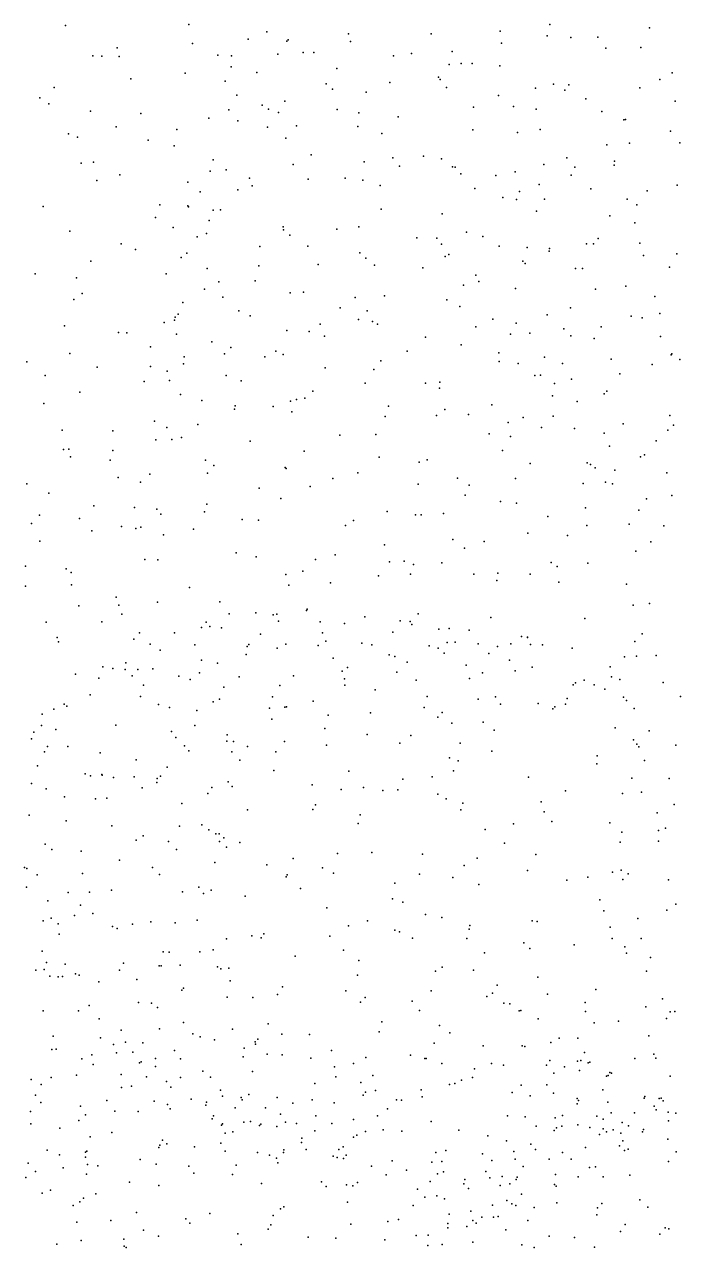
# Model space of a CAD drawing. Header units: metres. Extents: x -24.3 to 24.3, y -27.7 to 27.7.
# Drawn here: x -8.87 to -6.11, y -15.49 to -10.34 of the extents above; entities that cross this region are included whole.
import ezdxf

# ---------------------------------------------------------------- set-up
doc = ezdxf.new("R2010")
doc.units = ezdxf.units.M

msp = doc.modelspace()

# ---------------------------------------------------------------- linework, layer by layer
for p in [(-8.7018, -10.3401, 17.5561), (-8.1821, -10.3367, -4.4599), (-6.6628, -10.336, -5.5823), (-6.2432, -10.3503, 1.7137), (-7.9324, -10.3978, 1.9969), (-7.8538, -10.3672, -15.2858), (-7.7701, -10.4062, -4.742), (-7.7636, -10.4006, -8.4521), (-7.5107, -10.3757, -4.9126), (-7.162, -10.3749, 17.0158), (-6.8714, -10.3646, -13.8396), (-6.6738, -10.3838, -8.4079), (-6.5744, -10.3914, 16.7721), (-6.4599, -10.3896, 1.5725), (-8.4846, -10.4338, -15.651), (-8.1674, -10.4163, -8.5266), (-7.7009, -10.454, 3.2913), (-7.656, -10.4543, -15.1309), (-7.5011, -10.4079, -8.3789), (-7.0737, -10.4494, -5.1919), (-6.8654, -10.4143, 3.8665), (-6.427, -10.4359, -8.3692), (-6.2789, -10.4337, 16.6318), (-8.5867, -10.4682, 17.3112), (-8.5482, -10.4697, -4.2692), (-8.4759, -10.4703, -8.5234), (-8.0603, -10.4652, 17.2742), (-8.0024, -10.4684, 2.7387), (-7.8079, -10.4611, 17.1843), (-7.3201, -10.4683, -14.6908), (-7.2443, -10.4578, -8.2808), (-7.0863, -10.5042, 1.3774), (-7.036, -10.5009, -14.185), (-6.9899, -10.5002, -8.2772), (-8.1973, -10.5417, -8.3445), (-8.0046, -10.5148, -4.6528), (-7.8961, -10.5379, -8.2883), (-7.5595, -10.521, 17.0376), (-7.1315, -10.5576, -14.3785), (-6.8726, -10.5097, 16.7929), (-6.1473, -10.5403, -12.9225), (-8.7496, -10.6016, 17.132), (-8.4264, -10.5653, -4.4225), (-8.0287, -10.5753, 2.1429), (-7.6039, -10.5855, 1.578), (-7.5769, -10.6082, 3.549), (-7.3364, -10.5806, -5.0349), (-7.1243, -10.5673, 16.834), (-7.0978, -10.6013, 3.7848), (-6.7221, -10.6048, 3.8674), (-6.647, -10.5871, -8.2362), (-6.5827, -10.5901, -5.5243), (-6.2828, -10.603, -8.2652), (-6.1991, -10.5684, 1.6605), (-8.8101, -10.6444, -4.0818), (-7.9808, -10.634, -8.111), (-7.778, -10.6595, -15.3219), (-7.4356, -10.6207, -14.9517), (-6.8782, -10.6352, -13.9264), (-6.5992, -10.6129, 1.3707), (-6.5103, -10.6488, 16.5094), (-6.1343, -10.6594, -5.95), (-8.772, -10.6702, -8.1348), (-8.5971, -10.701, -4.3434), (-8.3844, -10.7108, -7.9795), (-8.0146, -10.6958, 2.7984), (-7.8734, -10.676, 3.0943), (-7.8473, -10.6929, 16.9882), (-7.8047, -10.7066, -7.9267), (-7.5575, -10.6943, -7.9283), (-7.4666, -10.7084, 1.3894), (-6.9832, -10.6848, -8.0505), (-6.8153, -10.6819, -13.7166), (-6.7192, -10.6932, -5.3461), (-6.4427, -10.7029, -5.6715), (-8.0987, -10.7304, 2.4224), (-7.976, -10.742, 1.7705), (-7.7287, -10.7624, 3.3511), (-7.4707, -10.7659, 3.6657), (-7.301, -10.7244, -7.9219), (-6.3501, -10.7372, -13.0533), (-6.3441, -10.736, 16.2932), (-8.689, -10.7969, 16.9135), (-8.6514, -10.8104, -7.8096), (-8.4884, -10.7673, -15.7157), (-8.2327, -10.7789, -7.8083), (-7.851, -10.7689, -4.8679), (-7.7743, -10.8148, -7.6773), (-7.3694, -10.7951, 16.7178), (-6.9871, -10.7805, -14.2636), (-6.799, -10.7911, -7.9195), (-6.7023, -10.779, -13.406), (-6.1542, -10.7861, 16.1067), (-8.3536, -10.8231, -4.5907), (-8.2446, -10.8475, -15.6257), (-6.4229, -10.8436, 3.7799), (-6.3269, -10.8358, 1.5353), (-6.1152, -10.8345, -12.894), (-8.6354, -10.9206, 16.7391), (-8.5845, -10.9156, -4.475), (-8.0796, -10.9056, 16.8825), (-7.667, -10.8848, 16.7467), (-7.4447, -10.915, -7.5593), (-7.3234, -10.8971, -14.9021), (-7.1941, -10.8904, -14.6842), (-7.1189, -10.902, -7.6769), (-6.59, -10.8983, -13.2295), (-6.3904, -10.9116, -7.9276), (-8.4736, -10.9692, -7.4332), (-8.0927, -10.9543, 2.6569), (-8.0251, -10.949, 2.8745), (-7.7431, -10.926, -15.3873), (-7.2947, -10.9329, -5.0881), (-7.0724, -10.9357, 16.4732), (-7.0605, -10.9371, -14.4718), (-7.0366, -10.9646, -5.2338), (-6.8898, -10.9726, -13.9688), (-6.8079, -10.9568, -7.6539), (-6.6882, -10.9252, 16.2892), (-6.5729, -10.9705, -7.7007), (-6.5573, -10.9373, -5.3592), (-6.392, -10.9283, -5.5008), (-8.5698, -10.9933, -15.7933), (-8.1861, -10.9996, -4.7768), (-7.9265, -10.984, -7.3082), (-7.9163, -11.0152, -4.9422), (-7.6805, -10.9871, 3.4), (-7.5237, -10.984, -15.2013), (-7.4491, -10.9921, 1.2175), (-7.3765, -11.0149, 3.5959), (-6.7078, -11.0095, 1.3344), (-6.1261, -11.0129, 3.6824), (-8.1351, -11.0413, -7.2127), (-7.9755, -11.0328, 1.5857), (-6.9777, -11.0265, -14.2633), (-6.8596, -11.0647, 16.2319), (-6.8023, -11.0738, -13.6773), (-6.7903, -11.0392, -5.2961), (-6.6842, -11.0716, 3.7697), (-6.4894, -11.028, 16.0325), (-6.3364, -11.0724, 1.5392), (-6.2528, -11.0371, 15.8733), (-8.7955, -11.103, -7.2394), (-8.3047, -11.0956, 16.5509), (-8.186, -11.1001, 1.8931), (-8.1842, -11.1041, 2.3859), (-8.0804, -11.1184, 16.5826), (-8.0496, -11.1162, -15.5925), (-7.3719, -11.1144, -7.2488), (-6.719, -11.1225, -7.4134), (-6.2963, -11.0959, -13.0031), (-8.3232, -11.1495, -7.0724), (-8.0964, -11.1619, -7.0071), (-7.115, -11.133, -7.31), (-6.4103, -11.1427, -5.3511), (-6.304, -11.172, -7.757), (-8.684, -11.2068, -15.8555), (-8.2486, -11.1916, -15.6925), (-8.1075, -11.2164, 2.7139), (-7.7854, -11.1878, 3.1975), (-7.7839, -11.2011, -5.0653), (-7.7577, -11.2234, 16.4725), (-7.5597, -11.1983, -7.0386), (-7.4666, -11.1889, 16.3883), (-7.0125, -11.2112, -14.3814), (-6.9441, -11.2286, -14.153), (-8.4671, -11.2599, 16.1917), (-8.1477, -11.2309, 16.3939), (-7.8834, -11.2706, -15.55), (-7.6812, -11.2695, 1.2356), (-7.2228, -11.2351, -14.8927), (-7.1374, -11.2366, 1.1586), (-7.1186, -11.2618, -5.2004), (-6.875, -11.2694, -13.9223), (-6.7583, -11.2754, -7.223), (-6.6634, -11.2799, -5.277), (-6.5081, -11.2599, 3.6934), (-6.4786, -11.26, 15.7612), (-6.459, -11.237, -7.5364), (-6.2835, -11.2571, 15.6447), (-8.5945, -11.3332, 15.9166), (-8.4075, -11.2832, -4.7788), (-8.2148, -11.3174, 1.7428), (-8.1904, -11.3, -6.8192), (-7.463, -11.2978, 3.43), (-7.4369, -11.3206, 1.1639), (-7.1032, -11.314, -14.7268), (-7.0879, -11.3055, -7.0296), (-6.7755, -11.3323, -13.5904), (-6.6647, -11.2905, -13.392), (-6.2682, -11.3097, 1.7293), (-6.1271, -11.3019, -5.365), (-8.1049, -11.3637, 16.2088), (-7.8871, -11.3527, 16.2936), (-7.6377, -11.3477, -6.8547), (-7.4012, -11.3502, -15.1867), (-7.1967, -11.3617, 3.4916), (-6.7661, -11.3428, 1.2912), (-6.5548, -11.3635, -13.2152), (-6.5244, -11.3639, -7.3484), (-6.1577, -11.358, -7.7412), (-8.8295, -11.3867, -4.4519), (-8.6561, -11.4026, 15.7187), (-8.2782, -11.3868, 2.0622), (-8.056, -11.4197, 1.455), (-7.9033, -11.416, -6.73), (-7.0264, -11.4346, 15.8955), (-6.9734, -11.3919, 1.203), (-6.9613, -11.4189, -14.2959), (-8.631, -11.4686, -4.7064), (-8.1163, -11.4505, -5.0229), (-8.0394, -11.484, 2.7471), (-7.7561, -11.4662, 3.1299), (-7.6991, -11.4639, 16.1034), (-7.4818, -11.4862, 15.9961), (-7.3586, -11.4785, -6.7595), (-6.8066, -11.4475, 15.7407), (-6.4705, -11.4507, 15.5244), (-6.3424, -11.439, -13.0468), (-6.2199, -11.4814, -7.5396), (-8.6667, -11.4939, -15.8786), (-8.208, -11.5064, 15.9033), (-7.5457, -11.5295, 3.2825), (-7.0955, -11.4965, -14.9063), (-7.0411, -11.5236, -5.1859), (-6.575, -11.5297, -5.229), (-8.2422, -11.5809, 2.4069), (-8.2402, -11.5692, -15.7349), (-8.227, -11.5569, -6.5153), (-7.9725, -11.5417, 15.9159), (-7.9238, -11.5632, -15.6221), (-7.4677, -11.5781, -5.1779), (-7.4313, -11.5426, 1.1413), (-7.4083, -11.5865, -15.2883), (-6.9028, -11.5773, -14.561), (-6.6739, -11.5592, 15.5183), (-6.3192, -11.5644, 1.8078), (-6.2736, -11.5722, 15.2514), (-6.1992, -11.5534, 3.55), (-8.7064, -11.6048, 15.2638), (-8.4782, -11.6336, -6.4493), (-8.4438, -11.6355, -4.8292), (-8.2868, -11.5913, 15.6643), (-8.2344, -11.6405, 1.5666), (-7.7702, -11.6255, -5.1361), (-7.6759, -11.6288, -6.5426), (-7.6288, -11.5988, -15.5023), (-7.3873, -11.5986, 15.7596), (-6.9736, -11.6095, 15.6421), (-6.8274, -11.6401, 1.3321), (-6.8037, -11.5943, -5.1784), (-6.7469, -11.6365, -13.8632), (-6.603, -11.6181, -13.4215), (-6.4458, -11.6092, -13.1561), (-8.3436, -11.6935, 2.0524), (-8.0849, -11.6725, 2.6256), (-7.6105, -11.6488, 15.7349), (-7.1865, -11.6532, 15.6578), (-7.0359, -11.6858, -6.6863), (-6.5736, -11.6479, 1.5546), (-6.4752, -11.6586, 15.2681), (-6.1964, -11.6501, -5.2636), (-8.6832, -11.7219, 15.0495), (-8.2019, -11.7363, 15.4036), (-8.0325, -11.7232, 15.5462), (-8.005, -11.696, -5.0856), (-7.862, -11.7364, -6.3951), (-7.8166, -11.7127, 2.9557), (-7.7846, -11.7256, 15.6287), (-7.2637, -11.7124, -15.1831), (-6.877, -11.719, 15.4431), (-6.6841, -11.7369, 15.2996), (-6.4038, -11.7451, -7.0744), (-6.1516, -11.7273, 2.0961), (-6.1485, -11.7238, -13.0048), (-8.8644, -11.7573, -6.4844), (-8.5677, -11.7795, -15.8211), (-8.3437, -11.7768, 15.2196), (-8.2737, -11.7969, 2.3019), (-8.2055, -11.7652, -6.3512), (-7.6083, -11.7826, -6.394), (-7.4034, -11.7888, 1.1793), (-7.3745, -11.753, 3.2416), (-6.8752, -11.7563, -14.8779), (-6.7949, -11.7636, -14.6619), (-6.6089, -11.7642, 3.4433), (-6.2308, -11.7678, 3.4072), (-6.1142, -11.747, -7.3933), (-8.7871, -11.8139, -15.8261), (-8.3701, -11.8394, 1.6045), (-8.2634, -11.8358, -15.7315), (-8.0245, -11.8141, -15.6733), (-7.9625, -11.8367, 15.3446), (-7.4394, -11.8463, -15.4326), (-7.1854, -11.8467, 15.3451), (-7.1258, -11.8424, 3.2891), (-6.7255, -11.8151, -14.4362), (-6.7013, -11.8128, -5.1403), (-6.5713, -11.8297, -6.8353), (-6.3672, -11.8073, -13.2337), (-8.6412, -11.8843, 14.7621), (-8.218, -11.8952, 15.0446), (-7.6608, -11.8802, -5.1732), (-7.1265, -11.8679, -6.5194), (-6.6426, -11.8487, -14.0486), (-6.4338, -11.8919, 3.3849), (-6.4224, -11.8803, -5.166), (-8.7924, -11.9329, -6.312), (-8.1277, -11.9202, 2.5348), (-7.9872, -11.9429, -5.0915), (-7.8273, -11.9449, -15.598), (-7.7548, -11.9227, -6.2298), (-7.7294, -11.9155, 1.1301), (-7.6938, -11.9098, 15.2782), (-7.3416, -11.9433, -6.358), (-6.9068, -11.9375, -6.588), (-6.6513, -11.9002, 1.6039), (-6.5466, -11.9237, -13.7715), (-7.9899, -11.9568, 2.7493), (-7.7483, -11.9673, 2.8901), (-7.3555, -11.9868, 15.1351), (-7.1398, -11.9827, -5.1499), (-7.1038, -11.9572, 15.1623), (-7.0048, -11.9792, -15.1722), (-6.7749, -11.9908, 15.1514), (-6.6484, -11.9857, -14.6672), (-6.1567, -11.9834, 2.4212), (-8.7162, -12.0446, 14.3635), (-8.5026, -12.0483, -6.1976), (-8.3275, -12.0069, 1.3763), (-8.2754, -12.0329, -4.9738), (-8.1446, -12.0205, 14.8191), (-6.8372, -12.0126, -15.0292), (-6.6972, -12.0333, -6.634), (-6.5589, -12.0385, -14.3188), (-6.3532, -12.0182, 15.09), (-6.1654, -12.0453, -7.025), (-6.1416, -12.0239, 2.7973), (-8.322, -12.0856, 14.5763), (-8.2533, -12.0844, 2.3811), (-8.2126, -12.0756, -6.1657), (-7.9239, -12.091, -6.1406), (-7.5463, -12.0656, -5.1695), (-7.3955, -12.0637, 1.2323), (-6.9178, -12.0597, 1.388), (-6.8285, -12.0717, -5.1208), (-6.4339, -12.0574, -13.6164), (-6.2139, -12.09, -13.2796), (-8.7097, -12.1264, -6.1718), (-8.6877, -12.125, 1.7039), (-8.6813, -12.1566, 14.1713), (-8.503, -12.1308, 2.227), (-7.6965, -12.1327, 1.1385), (-6.8615, -12.1307, -6.4943), (-6.4109, -12.112, -5.1108), (-6.2811, -12.1568, -6.7716), (-6.2634, -12.1487, 2.5271), (-8.5143, -12.1715, -4.769), (-8.1127, -12.1714, 14.6132), (-8.0765, -12.1934, -15.6172), (-7.777, -12.2024, -15.5376), (-7.773, -12.2058, -5.1717), (-7.3807, -12.1592, 3.0402), (-7.2121, -12.1796, -15.4466), (-7.1784, -12.1703, 1.3161), (-6.7446, -12.185, 3.155), (-6.5054, -12.182, 3.1241), (-6.4904, -12.1888, 2.0491), (-6.4719, -12.2034, -14.4717), (-8.48, -12.2439, -6.0836), (-8.3465, -12.2307, -15.6806), (-8.1035, -12.2262, -5.0072), (-7.5761, -12.2489, 14.9692), (-7.4706, -12.224, -6.182), (-7.0512, -12.2467, 3.119), (-6.807, -12.2482, -15.1985), (-6.3882, -12.2131, -14.0302), (-6.1699, -12.224, -5.1247), (-8.864, -12.271, -4.4353), (-8.7717, -12.31, 1.9153), (-8.3856, -12.2634, 14.1942), (-7.8866, -12.2889, 14.6187), (-7.6709, -12.2819, 2.8133), (-7.2165, -12.2719, 15.0556), (-7.0023, -12.2764, -5.1135), (-6.5217, -12.2698, -6.5975), (-6.4279, -12.2641, 15.1118), (-6.399, -12.2702, 2.3447), (-8.107, -12.3564, 1.1903), (-7.7944, -12.3321, -6.0938), (-7.0189, -12.3191, -6.3303), (-6.8698, -12.3455, -15.391), (-6.8033, -12.3527, 1.7735), (-6.2554, -12.3345, -14.3254), (-6.1486, -12.3202, -13.6623), (-8.8118, -12.403, -15.6203), (-8.5827, -12.3639, -4.618), (-8.4111, -12.3702, 2.3957), (-8.3166, -12.3771, 13.9361), (-8.3002, -12.3985, -4.7929), (-8.1171, -12.3887, -6.0147), (-7.3476, -12.3881, 2.9402), (-7.2279, -12.4021, -5.0708), (-7.2047, -12.4021, -15.4891), (-7.1106, -12.3962, 1.3699), (-6.6702, -12.4083, -15.277), (-6.5121, -12.3722, -15.072), (-6.2876, -12.3813, -14.8144), (-8.8449, -12.4374, 13.6143), (-8.6431, -12.4173, 2.2543), (-8.4661, -12.4508, -15.6334), (-8.4053, -12.459, 1.2502), (-8.385, -12.4538, 13.6828), (-8.1629, -12.4622, -15.5903), (-7.9577, -12.4205, 2.7018), (-7.8897, -12.4245, -4.9532), (-7.5224, -12.4459, 14.8393), (-7.4884, -12.4253, -15.576), (-6.5062, -12.4458, 2.523), (-6.3285, -12.4402, -6.6764), (-6.1821, -12.4479, -5.073), (-8.8094, -12.5125, -6.0681), (-8.5903, -12.4689, 13.5951), (-8.2892, -12.4863, 2.5368), (-7.0709, -12.505, 15.1112), (-6.9384, -12.5134, -15.5133), (-6.7545, -12.4792, 1.9624), (-6.5881, -12.4881, 2.2633), (-6.2364, -12.5149, 15.0802), (-7.9831, -12.5615, -6.0426), (-7.3591, -12.5277, -6.1591), (-7.0209, -12.5415, 2.9362), (-6.3005, -12.5549, -15.1065), (-8.8704, -12.6174, 1.4047), (-8.3681, -12.5902, -6.0332), (-8.3133, -12.5913, -4.6317), (-7.8985, -12.5783, 14.4158), (-7.6492, -12.5892, -15.6041), (-7.5665, -12.57, -4.8648), (-7.3379, -12.5996, -15.5831), (-7.2758, -12.596, 15.1249), (-7.2361, -12.6103, 2.8447), (-7.1169, -12.6035, -6.2138), (-6.6569, -12.6023, 2.459), (-6.6313, -12.6186, 15.2419), (-6.5016, -12.6055, -15.3737), (-8.6988, -12.6285, -15.5525), (-8.6783, -12.6443, 2.3714), (-7.7734, -12.6528, -4.7349), (-7.702, -12.6384, 1.1709), (-7.3836, -12.6587, 1.2665), (-7.2492, -12.6517, -4.8414), (-6.9827, -12.651, -4.8957), (-6.8815, -12.6469, 15.2461), (-6.7445, -12.6514, 2.7274), (-8.8708, -12.7018, 13.2806), (-8.6761, -12.6965, 1.2563), (-8.1798, -12.708, -15.5868), (-7.761, -12.6983, -6.0906), (-7.5858, -12.688, 2.8258), (-6.8857, -12.6774, -6.3136), (-6.6244, -12.6845, -4.9032), (-6.3398, -12.6939, -4.8974), (-8.4887, -12.7487, -4.4544), (-8.3138, -12.7698, 13.6226), (-8.0516, -12.7679, 14.0966), (-6.2424, -12.7749, -6.6586), (-8.6461, -12.785, 13.2622), (-8.4769, -12.7821, -15.5257), (-8.4646, -12.8199, 13.4321), (-8.0122, -12.8179, -4.5013), (-7.9004, -12.8137, 17.5834), (-7.8277, -12.8228, 14.5478), (-7.8112, -12.8196, 17.242), (-7.6871, -12.8043, -4.5907), (-7.6845, -12.7992, 17.7817), (-7.2173, -12.819, 1.4708), (-6.3114, -12.7824, 15.1939), (-8.7834, -12.854, 2.4988), (-8.5481, -12.8526, 2.5658), (-8.1284, -12.8762, 1.1663), (-8.109, -12.8539, 17.438), (-8.0935, -12.8715, 17.8994), (-8.0443, -12.8775, -15.5574), (-7.8047, -12.8498, 18.0268), (-7.6291, -12.8526, -15.575), (-7.5268, -12.8589, 16.8998), (-7.441, -12.8306, 17.7899), (-7.2928, -12.8486, 17.5415), (-7.2498, -12.8507, -4.629), (-7.2439, -12.8637, 17.093), (-6.9107, -12.8336, 1.9409), (-6.515, -12.8382, 15.2767), (-8.7368, -12.9185, -6.1106), (-8.4145, -12.9246, -6.1013), (-8.3899, -12.8991, 17.6188), (-8.2422, -12.8984, 2.6627), (-7.8813, -12.9038, -6.1042), (-7.6197, -12.8978, -6.1559), (-7.3228, -12.895, 15.2608), (-7.1295, -12.8836, 16.8854), (-7.0856, -12.8805, 2.7337), (-7.0022, -12.8872, 17.8008), (-6.7814, -12.9146, 16.9242), (-6.7566, -12.9179, 17.5915), (-6.7559, -12.9166, 17.2681), (-6.2729, -12.9026, -4.7892), (-8.7309, -12.9363, -15.4542), (-8.345, -12.9462, -4.3035), (-8.3027, -12.9713, 18.0306), (-8.1572, -12.9485, 17.1509), (-7.9366, -12.956, 2.7374), (-7.9294, -12.947, 18.2247), (-7.8101, -12.9632, -4.3965), (-7.7741, -12.9469, 1.1793), (-7.6375, -12.952, 14.9666), (-7.6059, -12.9338, 16.4611), (-7.454, -12.9415, 18.1456), (-7.4118, -12.9497, -15.6448), (-7.1698, -12.9539, 16.3797), (-7.1329, -12.9637, 18.0873), (-7.095, -12.9396, 1.6221), (-7.0614, -12.9379, 15.6268), (-6.9644, -12.9451, 2.5203), (-6.8821, -12.9557, 16.6273), (-6.8261, -12.9442, -6.399), (-6.744, -12.9471, 15.4689), (-6.6929, -12.9486, 17.8842), (-6.5687, -12.9632, 17.1292), (-6.3043, -12.9345, -15.513), (-8.4476, -13.0254, 2.6628), (-8.1289, -13.0142, -4.2564), (-8.0616, -13.0265, 14.2293), (-7.9406, -12.9901, 14.4193), (-7.575, -13.0052, 15.3953), (-7.3381, -12.9905, -4.4622), (-7.3154, -12.9988, 15.6784), (-7.263, -13.022, 18.293), (-7.107, -12.9848, -4.5147), (-6.919, -12.9856, 2.28), (-6.8314, -13.0134, 18.1106), (-6.3484, -13.0002, 15.277), (-6.2978, -12.9963, 17.5907), (-6.2152, -12.9945, 17.8253), (-8.6598, -13.0729, 13.197), (-8.5451, -13.0421, 17.4289), (-8.5028, -13.0486, 1.2063), (-8.4507, -13.0529, 13.4051), (-8.4208, -13.0796, 18.2058), (-8.3969, -13.0532, 17.1891), (-8.3334, -13.0505, 13.6295), (-8.2246, -13.0815, 18.3756), (-8.1375, -13.0676, 16.7627), (-7.9703, -13.084, 18.5792), (-7.7411, -13.0791, 16.182), (-7.5363, -13.06, 15.64), (-7.5136, -13.0441, 18.445), (-7.3071, -13.064, 2.7286), (-7.015, -13.035, 16.1856), (-6.9452, -13.0667, 18.2916), (-6.8088, -13.0584, 16.4073), (-6.7369, -13.0425, 15.6763), (-6.4075, -13.0416, 18.0223), (-6.4026, -13.0843, 16.8867), (-8.561, -13.0896, 17.9935), (-8.3738, -13.1193, 16.9563), (-8.1764, -13.0953, -15.4392), (-8.0354, -13.1272, 16.4283), (-7.7997, -13.1207, 18.751), (-7.5269, -13.0921, 15.9032), (-7.5254, -13.1184, -4.2879), (-7.2257, -13.0974, -6.3043), (-7.0009, -13.0903, -6.3707), (-6.5639, -13.1171, -15.7238), (-6.5542, -13.1092, 16.6009), (-6.5174, -13.0973, 15.4349), (-6.4757, -13.1174, 18.2388), (-6.4304, -13.1361, -6.6107), (-6.3679, -13.0948, -4.53), (-6.1848, -13.1077, -4.7056), (-8.5974, -13.1603, -6.1203), (-8.3859, -13.1662, -4.1156), (-8.0536, -13.178, -4.1174), (-7.8296, -13.1686, 1.1945), (-7.6588, -13.1867, -6.2342), (-7.3971, -13.1391, 18.647), (-7.1784, -13.1672, 18.6334), (-6.9638, -13.1774, -4.2239), (-6.8916, -13.1678, 18.5248), (-6.589, -13.1754, 18.4278), (-6.3514, -13.1696, -15.6686), (-6.3391, -13.1831, 16.6642), (-6.1119, -13.1673, -6.8004), (-8.7505, -13.2198, -3.9685), (-8.7077, -13.199, 17.2092), (-8.6962, -13.2074, -15.3314), (-8.3097, -13.1998, 16.6144), (-8.2632, -13.2128, 13.9429), (-8.1488, -13.2262, -6.1893), (-8.0801, -13.1892, 14.4112), (-7.8428, -13.2153, 15.8355), (-7.7785, -13.2119, 15.114), (-7.7706, -13.2107, 15.5012), (-7.4176, -13.2358, -4.0887), (-7.1919, -13.2123, -4.1462), (-7.1153, -13.2344, -15.7364), (-6.8704, -13.1995, -15.7703), (-6.7107, -13.1956, 15.9194), (-6.6502, -13.2181, -6.5341), (-6.6408, -13.2101, 16.1662), (-6.5958, -13.199, -4.2481), (-6.3065, -13.2169, 15.3567), (-8.8028, -13.2886, 17.423), (-8.8, -13.2406, 2.7797), (-8.4901, -13.2869, 16.7098), (-8.1576, -13.2887, 2.7722), (-7.8322, -13.2625, -4.0251), (-7.5951, -13.2455, -15.5859), (-7.1345, -13.2538, 1.729), (-7.0753, -13.2783, 2.6323), (-6.9431, -13.2751, 18.7494), (-8.8345, -13.3165, -6.1392), (-8.7424, -13.3056, 18.1646), (-8.255, -13.3147, 16.3102), (-8.2376, -13.3393, -3.9412), (-8.0205, -13.3276, 14.6828), (-7.609, -13.3019, -3.9799), (-7.4309, -13.3264, -6.3127), (-7.2481, -13.331, -3.9578), (-6.896, -13.3082, -6.4651), (-6.3878, -13.298, 16.3192), (-6.2434, -13.3118, 16.5149), (-8.8442, -13.3444, 17.7818), (-8.7774, -13.3773, 1.2452), (-8.6921, -13.377, 13.1465), (-8.201, -13.3745, 1.1656), (-8.0228, -13.3542, 15.8985), (-7.9946, -13.3559, -3.9004), (-7.9356, -13.3767, 15.6851), (-7.7797, -13.3556, 2.8058), (-7.6028, -13.3722, 18.9485), (-7.2938, -13.3625, 18.9182), (-7.0392, -13.3631, 2.3324), (-6.3104, -13.3489, 18.6837), (-6.2959, -13.3673, -15.761), (-6.287, -13.3785, -6.7191), (-6.132, -13.371, -4.5737), (-8.7907, -13.4, -15.2389), (-8.5563, -13.4034, 13.4189), (-8.4036, -13.434, 13.7373), (-8.1827, -13.3949, 14.2996), (-8.0012, -13.399, -6.2701), (-7.9679, -13.435, 1.1988), (-7.8167, -13.4003, 18.9184), (-7.0845, -13.4249, 1.9244), (-7.0477, -13.4375, 18.9548), (-6.9064, -13.3967, -3.881), (-6.4632, -13.4163, -4.0355), (-6.2636, -13.4365, -4.1863), (-8.8192, -13.4591, 2.9568), (-8.6192, -13.4929, 16.6969), (-8.5481, -13.4952, -15.1861), (-8.2732, -13.4646, -6.2611), (-7.8249, -13.4777, -3.7292), (-7.5084, -13.4809, 1.4336), (-7.0674, -13.4796, -3.7506), (-6.4649, -13.4505, 16.0888), (-8.8453, -13.5334, 17.1732), (-8.5964, -13.5014, 2.9669), (-8.5478, -13.4978, -3.8552), (-8.4989, -13.5077, 16.4597), (-8.4129, -13.5043, 1.2292), (-8.3172, -13.5294, 16.1038), (-8.3162, -13.5125, -15.1808), (-8.3018, -13.5017, 18.7479), (-8.0174, -13.5254, 15.1142), (-8.0002, -13.5452, 15.4282), (-7.6627, -13.5387, -15.5503), (-7.281, -13.5142, 1.6426), (-7.1578, -13.5051, -6.4192), (-6.7523, -13.5062, -3.7615), (-6.3163, -13.5109, 18.9073), (-6.1595, -13.5121, -6.8888), (-8.7831, -13.5551, -3.9144), (-8.706, -13.5889, -6.2553), (-8.5748, -13.5974, 18.5363), (-8.5278, -13.5952, 13.5931), (-8.3786, -13.5507, 2.984), (-8.102, -13.5755, -3.6666), (-8.0855, -13.5493, 14.6959), (-7.5403, -13.5582, 19.0691), (-7.4463, -13.5503, -3.6255), (-7.3655, -13.5622, 2.7434), (-7.3029, -13.5597, 19.1175), (-7.1345, -13.5785, -15.7736), (-7.0983, -13.5981, 2.6355), (-6.5969, -13.5641, 19.0107), (-6.3558, -13.5757, -3.8147), (-6.2759, -13.5694, 15.564), (-8.2122, -13.6169, 14.392), (-7.9358, -13.6434, -15.2986), (-7.6598, -13.642, -6.4022), (-7.6496, -13.6226, 1.3395), (-7.0375, -13.6434, 2.3129), (-7.0287, -13.6161, -3.5705), (-6.699, -13.6109, -6.6449), (-6.1394, -13.621, 15.2885), (-8.8554, -13.6671, 16.9731), (-8.6996, -13.6906, 1.3182), (-7.4687, -13.7014, 2.9324), (-7.4607, -13.6657, -15.6399), (-6.8149, -13.7029, 19.193), (-6.6864, -13.6523, -15.8502), (-6.6545, -13.6928, -3.5327), (-6.4101, -13.6982, 15.999), (-6.2107, -13.6572, -3.9745), (-8.5069, -13.7113, 3.1482), (-8.3743, -13.7537, 14.0626), (-8.2217, -13.7123, 15.7689), (-8.1276, -13.7077, 18.8966), (-8.0977, -13.7279, 1.2464), (-8.0683, -13.7444, 15.0416), (-8.0546, -13.7452, 15.2778), (-6.9344, -13.7264, -15.8219), (-6.3587, -13.7383, -6.9363), (-6.2048, -13.7317, -15.8487), (-6.1753, -13.7219, 19.1041), (-8.7872, -13.7891, 18.3208), (-8.4044, -13.7714, 16.0905), (-8.2686, -13.7771, -15.0801), (-8.0539, -13.7774, -6.4081), (-8.0353, -13.7626, -3.5432), (-8.0236, -13.8012, 3.1249), (-7.9673, -13.781, 19.0312), (-6.8525, -13.7843, -3.4031), (-6.3657, -13.7799, 19.1972), (-6.2049, -13.7756, -7.0944), (-8.7599, -13.8115, -6.3365), (-8.6359, -13.818, -15.0255), (-8.4745, -13.856, 18.7737), (-8.2337, -13.8113, 14.5262), (-7.7437, -13.8484, 3.1025), (-7.5569, -13.8284, -6.5136), (-7.4115, -13.8242, 1.5639), (-7.1985, -13.8305, 1.7351), (-6.9682, -13.8469, -6.6787), (-6.7216, -13.8317, -6.7716), (-8.8745, -13.8865, 17.0908), (-8.8651, -13.8904, -3.8274), (-8.3347, -13.8873, 14.2721), (-8.0733, -13.8665, -15.1306), (-7.8546, -13.875, -15.2382), (-7.6196, -13.8878, -15.4653), (-7.0228, -13.8787, 2.1711), (-6.7564, -13.8994, -15.8525), (-6.3978, -13.9066, 15.8569), (-6.3613, -13.8979, -15.8902), (-8.8215, -13.9181, -14.9228), (-8.6298, -13.9128, 1.3679), (-8.3052, -13.9165, 3.2583), (-7.7728, -13.9256, 1.3341), (-7.7689, -13.9183, -6.5257), (-7.5726, -13.9107, 1.442), (-7.3145, -13.9534, 3.0903), (-7.2107, -13.9154, 19.3428), (-7.0706, -13.9291, 2.8345), (-6.9607, -13.9589, -3.2729), (-6.5901, -13.9408, -3.3447), (-6.5022, -13.9275, -7.0166), (-6.3542, -13.9372, 16.0698), (-6.3321, -13.9136, -3.4976), (-6.1619, -13.9395, -4.1393), (-8.8658, -13.9697, 1.4161), (-8.6906, -13.9921, 18.3834), (-8.6002, -13.9909, 3.4539), (-8.5076, -13.9826, -3.6368), (-8.209, -13.9898, -15.0091), (-8.1397, -13.9694, 1.3159), (-8.1203, -13.9959, -6.4976), (-8.0877, -13.9828, 15.4127), (-7.9447, -14.0078, 3.2502), (-7.7123, -13.975, -3.3279), (-8.7764, -14.0267, -6.4193), (-8.6388, -14.0459, 13.6711), (-7.6012, -14.057, -6.6578), (-7.3245, -14.0189, -6.6955), (-7.2812, -14.0334, -15.6565), (-6.4511, -14.0228, 19.4316), (-6.1316, -14.0408, 15.3159), (-8.7963, -14.1109, 18.0905), (-8.7618, -14.0996, -3.7374), (-8.6639, -14.0895, -14.8571), (-8.5867, -14.0806, 16.466), (-8.1467, -14.1087, 18.9739), (-7.4307, -14.1118, 19.3677), (-7.1863, -14.085, -3.2016), (-7.1175, -14.0981, 3.0967), (-6.7361, -14.1117, -3.2254), (-6.7149, -14.1138, -15.8663), (-6.4346, -14.0695, -7.2139), (-6.2919, -14.1022, -3.6654), (-6.1698, -14.0659, -7.4171), (-8.7328, -14.1244, 16.7872), (-8.5041, -14.1352, -6.5037), (-8.4838, -14.1435, 16.272), (-8.4192, -14.1254, 18.7669), (-8.3419, -14.1156, 14.5653), (-8.2402, -14.1204, 3.5045), (-7.8666, -14.1664, -3.2934), (-7.5103, -14.1327, 3.2617), (-7.3145, -14.1504, 1.6689), (-7.2947, -14.1575, 3.2255), (-7.0021, -14.1471, 19.4488), (-6.9988, -14.1306, 2.8962), (-6.4088, -14.1375, 15.7265), (-8.7284, -14.1682, 3.733), (-8.0238, -14.1877, 1.3669), (-7.9164, -14.1745, 3.464), (-7.8783, -14.1834, -6.6797), (-7.5889, -14.1763, 1.4177), (-7.241, -14.1844, -6.8377), (-7.0114, -14.1855, 2.0733), (-6.7715, -14.2043, -7.0938), (-6.5597, -14.2131, -3.358), (-6.3995, -14.1861, 15.9475), (-6.2774, -14.1853, 16.2072), (-8.7993, -14.2397, 17.1204), (-8.2905, -14.2423, 1.4094), (-8.2649, -14.2435, -14.8664), (-8.1366, -14.2421, 15.3331), (-8.0797, -14.2342, 15.5775), (-7.734, -14.2598, 19.215), (-7.5312, -14.2351, -6.8126), (-6.9376, -14.2464, 2.4131), (-6.7471, -14.2287, 19.5084), (-6.3465, -14.2214, 19.5032), (-6.3393, -14.2476, 15.4262), (-6.2379, -14.2656, -4.0573), (-8.8272, -14.3193, -6.5602), (-8.7917, -14.3159, 17.8203), (-8.7823, -14.2875, 1.4974), (-8.7026, -14.2937, 16.9293), (-8.4745, -14.3196, 18.485), (-8.4581, -14.2904, -3.4882), (-8.3074, -14.3007, 14.7506), (-8.2995, -14.3007, -6.6784), (-8.2189, -14.2977, 15.94), (-8.061, -14.3047, 3.6955), (-8.0482, -14.313, -14.9398), (-8.0139, -14.3104, 18.9569), (-7.4665, -14.2789, 3.4481), (-7.1157, -14.3067, -15.6882), (-6.9836, -14.3194, 3.2173), (-8.7677, -14.3445, 3.9774), (-8.7321, -14.3471, 17.3756), (-8.7138, -14.3453, 13.7542), (-8.6595, -14.3348, 18.1349), (-8.6438, -14.3405, -14.6813), (-8.5611, -14.3687, -6.6779), (-8.402, -14.3585, 14.4042), (-8.0089, -14.3645, -3.2703), (-7.4723, -14.3406, -15.4), (-7.1437, -14.3231, -6.9998), (-6.7124, -14.3484, -7.302), (-6.2549, -14.3234, -7.6246), (-8.2125, -14.4029, -3.3392), (-8.2051, -14.3945, 15.008), (-7.8086, -14.4213, -3.1633), (-7.788, -14.3894, -6.8984), (-7.5214, -14.4058, 19.3366), (-7.1626, -14.4064, 1.7807), (-6.9035, -14.4163, -3.2362), (-6.8835, -14.383, -15.8109), (-6.6727, -14.4201, -3.3835), (-6.4689, -14.4005, -15.9), (-8.6017, -14.4686, 13.9646), (-8.3942, -14.4548, 1.482), (-8.3391, -14.4582, 16.444), (-8.0205, -14.4324, 15.3616), (-7.9129, -14.4343, 3.8218), (-7.4601, -14.4538, 3.7037), (-7.4393, -14.435, -7.0337), (-7.2414, -14.4505, -15.5771), (-6.9271, -14.4296, -7.229), (-6.8557, -14.4578, 3.564), (-6.831, -14.4615, 3.3291), (-6.5136, -14.4557, -7.5916), (-6.2576, -14.4739, -4.2068), (-6.1875, -14.4397, 16.4091), (-8.7951, -14.4907, -6.7158), (-8.6472, -14.4905, 17.7386), (-8.5601, -14.524, 17.1825), (-8.3138, -14.4763, 14.6214), (-7.2112, -14.489, 3.7413), (-6.7912, -14.4909, 19.5514), (-6.7848, -14.4885, 2.6162), (-6.7111, -14.5248, 2.9071), (-6.5119, -14.4941, 15.5813), (-6.1716, -14.5235, -8.095), (-6.1554, -14.4945, -4.5757), (-6.1357, -14.4941, 19.5626), (-8.4677, -14.5722, 16.891), (-8.306, -14.566, 18.5603), (-8.2045, -14.5401, 14.8282), (-7.9988, -14.5683, -3.1814), (-7.848, -14.5448, 1.4752), (-7.3807, -14.5786, 3.9208), (-7.3698, -14.5368, -15.41), (-7.1262, -14.5522, 19.4834), (-6.4759, -14.5416, -3.6049), (-6.3726, -14.5343, 19.5726), (-8.7537, -14.5979, -14.3466), (-8.5541, -14.6047, -10.4821), (-8.4492, -14.623, 17.9884), (-8.3761, -14.6252, 18.2381), (-8.1659, -14.5873, -14.7329), (-8.135, -14.6006, 4.1307), (-8.0743, -14.6134, 18.7792), (-7.9027, -14.6214, -14.8701), (-7.892, -14.6095, 15.9158), (-7.7908, -14.5894, 3.9927), (-7.6747, -14.5904, 19.1627), (-7.149, -14.6265, -3.1805), (-7.084, -14.5836, 3.8988), (-6.6578, -14.6243, 3.6525), (-6.6234, -14.6057, 3.2309), (-6.5437, -14.6058, -7.8522), (-6.246, -14.5962, -15.9119), (-8.7598, -14.6539, 13.83), (-8.741, -14.6519, 4.3806), (-8.5908, -14.6755, 14.085), (-8.4998, -14.6326, -10.7995), (-8.4876, -14.6681, -14.4313), (-8.4177, -14.6645, -3.3158), (-8.2432, -14.658, 16.7345), (-7.95, -14.6481, 15.2697), (-7.9017, -14.6307, -7.0892), (-7.853, -14.6737, 15.6352), (-7.7898, -14.6761, -3.1134), (-7.5823, -14.6574, 4.0843), (-7.2492, -14.6768, 16.0194), (-6.943, -14.638, 15.8839), (-6.7792, -14.6382, 3.9655), (-6.7678, -14.6405, 2.259), (-6.5157, -14.6657, 16.3833), (-6.2244, -14.6727, 16.5573), (-8.6335, -14.6929, -9.9604), (-8.5854, -14.7165, 1.5905), (-8.3899, -14.7097, 14.5012), (-8.3834, -14.7052, 17.1814), (-8.323, -14.6919, 4.3237), (-8.3228, -14.7252, -7.0481), (-8.218, -14.6921, -10.6134), (-7.9541, -14.6837, 16.4069), (-7.6693, -14.6896, 16.1045), (-7.5686, -14.7268, -15.1176), (-7.4895, -14.7127, 15.9005), (-7.4367, -14.6869, -3.0829), (-7.1889, -14.6917, 1.6946), (-7.1831, -14.6918, 4.1045), (-7.1167, -14.7125, -7.4554), (-6.9081, -14.7128, 16.2727), (-6.8568, -14.7201, -7.7424), (-6.6761, -14.7201, -3.4811), (-6.6616, -14.6999, 4.1675), (-6.6004, -14.7264, 2.6182), (-6.5464, -14.7021, 2.8426), (-6.5321, -14.6994, -8.0538), (-6.5012, -14.7093, 3.903), (-6.4939, -14.7072, -3.7873), (-6.305, -14.6912, -4.4051), (-6.2157, -14.6894, 15.2069), (-8.8461, -14.7797, -9.8463), (-8.7615, -14.7709, -11.3284), (-8.6555, -14.7621, -14.232), (-8.468, -14.7589, -11.2239), (-8.361, -14.7685, 17.807), (-8.2175, -14.7709, -9.6373), (-8.123, -14.7447, -10.407), (-8.0912, -14.7694, -9.9038), (-7.914, -14.7461, 4.2793), (-7.5639, -14.7679, 4.2819), (-7.4077, -14.7635, 16.2153), (-7.0341, -14.782, 15.5031), (-6.9875, -14.7716, 4.3176), (-6.9788, -14.7347, 19.5223), (-6.6458, -14.7538, -15.8396), (-6.5369, -14.7418, 19.6185), (-6.4233, -14.7658, 3.7023), (-6.4164, -14.7632, 16.6444), (-6.4094, -14.7497, 3.4378), (-6.4019, -14.7538, 4.4335), (-6.1553, -14.7658, 4.2066), (-8.8037, -14.8011, -6.9696), (-8.4653, -14.8129, -9.5034), (-8.4241, -14.8075, 4.5116), (-8.2765, -14.7885, 1.5594), (-8.2582, -14.8128, 17.5099), (-8.0489, -14.8249, -10.7734), (-7.6523, -14.7972, 1.5606), (-7.4581, -14.7929, 19.2995), (-7.4384, -14.8328, -7.5692), (-7.397, -14.8262, 4.441), (-7.2042, -14.8234, -15.4037), (-7.0845, -14.8007, -7.6982), (-7.0623, -14.7963, -3.2862), (-6.8202, -14.8347, 1.991), (-6.7832, -14.8039, -7.9951), (-6.6748, -14.8028, 4.4868), (-6.4393, -14.8227, 4.6368), (-8.8279, -14.8452, -3.4837), (-8.8049, -14.8768, -9.4426), (-8.527, -14.8676, 14.3055), (-8.3284, -14.8717, -14.3803), (-8.2721, -14.8854, -9.1871), (-8.172, -14.8632, -7.3363), (-8.1102, -14.8874, -9.3885), (-8.1073, -14.8752, -3.1103), (-8.0412, -14.8494, 18.4203), (-7.962, -14.855, 18.6838), (-7.9573, -14.8661, -10.5142), (-7.9304, -14.8426, -10.0944), (-7.8108, -14.8554, -14.7826), (-7.7439, -14.8795, -7.5361), (-7.6631, -14.8653, 16.77), (-7.5705, -14.8774, 4.5735), (-7.4479, -14.8462, 15.4794), (-7.3085, -14.8654, 1.6196), (-7.2867, -14.8675, -3.182), (-7.2003, -14.8532, 4.5334), (-6.7449, -14.8484, 16.6454), (-6.6463, -14.837, 15.2647), (-6.5473, -14.8602, 2.4511), (-6.5473, -14.8824, 4.8359), (-6.541, -14.8676, -8.3902), (-6.4187, -14.8748, 15.2362), (-6.2648, -14.858, 5.0053), (-6.2623, -14.852, -8.662), (-6.2025, -14.8605, -4.6512), (-6.1934, -14.8584, 5.4673), (-6.1845, -14.8694, 5.7091), (-8.8497, -14.9153, -11.8386), (-8.6387, -14.8915, -11.6273), (-8.6181, -14.9285, 4.6875), (-8.4938, -14.9138, -9.191), (-8.3962, -14.915, -3.2027), (-8.2612, -14.9038, -11.2621), (-8.0782, -14.9327, 17.6715), (-7.9876, -14.8987, -9.5962), (-7.859, -14.8993, -9.859), (-7.7965, -14.9258, 17.2717), (-7.6474, -14.9329, 17.0582), (-7.388, -14.9322, -7.8168), (-7.3465, -14.9039, 16.5899), (-6.8411, -14.9335, 4.8777), (-6.7655, -14.9377, -8.3045), (-6.6091, -14.9311, 8.2494), (-6.4648, -14.9347, -4.1824), (-6.4046, -14.9207, 5.281), (-6.3058, -14.92, 8.3764), (-6.2226, -14.8918, 3.3689), (-6.2139, -14.9069, 8.0926), (-6.1634, -14.9171, 6.6952), (-6.1313, -14.9218, 15.1285), (-8.8477, -14.9664, -13.9253), (-8.725, -14.9851, -9.0603), (-8.6456, -14.952, 14.1061), (-8.0846, -14.9448, 1.5295), (-8.0443, -14.9718, -11.103), (-8.0413, -14.9667, 17.915), (-7.9514, -14.96, 18.2081), (-7.9228, -14.9571, 14.9879), (-7.8848, -14.9731, -14.5957), (-7.8796, -14.9674, 4.757), (-7.8112, -14.9777, 1.516), (-7.775, -14.9602, -10.2332), (-7.7294, -14.9658, 18.8386), (-7.58, -14.9645, 4.7877), (-7.4894, -14.9477, 19.1064), (-7.1615, -14.9562, 15.2835), (-6.7199, -14.976, -15.6765), (-6.6396, -14.9411, -3.8071), (-6.6347, -14.9834, 19.5925), (-6.6123, -14.976, 8.4797), (-6.544, -14.9712, -8.6001), (-6.4934, -14.982, 5.5166), (-6.4382, -14.9467, 7.7006), (-6.4378, -14.988, -4.3921), (-6.3572, -14.961, 7.3795), (-6.3307, -14.9748, 16.7932), (-6.2673, -14.9902, 6.9815), (-6.1632, -14.9535, 6.4156), (-8.5984, -15.0215, 1.6217), (-8.5071, -15.0037, -8.9078), (-8.2936, -15.0353, 4.7872), (-8.0299, -15.0059, -8.9404), (-7.9976, -15.0005, -7.6943), (-7.7064, -15.0268, -10.443), (-7.6518, -14.9965, 15.0832), (-7.489, -15.0234, -8.0148), (-7.4743, -15.0144, -3.0822), (-7.4389, -14.9989, 15.2191), (-7.3642, -14.9913, 16.8613), (-7.286, -14.9976, 4.8726), (-7.0458, -14.9931, -8.2003), (-6.9237, -15.0166, 5.0724), (-6.8454, -15.0384, 1.902), (-6.644, -14.994, 5.2542), (-6.4538, -15.0109, 5.937), (-6.4231, -14.9998, -8.7907), (-6.3954, -14.9923, 8.6961), (-6.3637, -15.0065, 6.7667), (-6.3548, -15.0375, 6.5354), (-6.2726, -15, -15.8273), (-6.1651, -15.0314, -4.8785), (-8.7787, -15.077, 4.8546), (-8.618, -15.0854, -3.2547), (-8.6113, -15.0815, -8.702), (-8.3088, -15.0656, -8.4208), (-8.3047, -15.0571, -11.5994), (-8.2747, -15.0513, -7.753), (-8.1579, -15.0631, -7.9457), (-8.0476, -15.0479, -8.589), (-8.0295, -15.0822, -8.1723), (-7.8938, -15.0872, 4.9386), (-7.784, -15.0875, -9.2544), (-7.7827, -15.0756, 17.7247), (-7.7077, -15.0453, -8.0776), (-7.6882, -15.074, 18.5061), (-7.5502, -15.0745, -9.8682), (-7.533, -15.0639, 1.5582), (-7.1419, -15.087, -15.2915), (-7.1003, -15.0792, 1.6537), (-6.9454, -15.0933, 19.4111), (-6.8134, -15.083, 8.2571), (-6.7425, -15.0516, 16.9577), (-6.7226, -15.0751, 7.8201), (-6.6089, -15.0868, 7.3296), (-6.5115, -15.0662, 16.9283), (-6.3683, -15.0596, 19.6156), (-6.3474, -15.0789, -4.5793), (-6.3321, -15.0727, 2.5929), (-6.1304, -15.0851, -9.1848), (-8.8583, -15.1321, 13.8663), (-8.7271, -15.0966, -12.095), (-8.6174, -15.107, -7.9383), (-8.6095, -15.1373, -8.4778), (-8.5653, -15.1438, -13.9522), (-8.3878, -15.1165, -11.8166), (-8.3202, -15.1367, 14.5013), (-8.182, -15.1455, 14.694), (-7.9827, -15.1403, -11.2333), (-7.8426, -15.099, -8.3314), (-7.8128, -15.1113, -10.8933), (-7.8076, -15.1305, 14.916), (-7.5748, -15.1026, -9.6254), (-7.558, -15.1081, 5.01), (-7.5306, -15.1129, -10.1246), (-7.5203, -15.0988, -8.4437), (-7.4131, -15.1453, -8.8134), (-7.3261, -15.1217, 5.0579), (-7.1594, -15.1284, 17.1598), (-7.1175, -15.125, -8.7696), (-6.9067, -15.1205, -8.8532), (-6.8079, -15.1153, 5.4905), (-6.6657, -15.1159, -3.986), (-6.5722, -15.1147, 7.0533), (-6.1627, -15.1248, 16.9229), (-8.869, -15.1928, -7.9071), (-8.8285, -15.168, -3.2955), (-8.7114, -15.1525, -8.1744), (-8.6129, -15.1787, 14.195), (-8.1619, -15.1747, -14.2045), (-7.9981, -15.1796, 1.5318), (-7.3516, -15.1814, -9.0614), (-7.2657, -15.1621, 17.4017), (-7.1349, -15.1778, 5.2843), (-7.1096, -15.1688, -9.0776), (-6.9316, -15.1678, -3.528), (-6.9154, -15.1937, 8.0946), (-6.8628, -15.1884, 8.8493), (-6.7995, -15.1916, 7.5456), (-6.7749, -15.1459, 5.9001), (-6.638, -15.1797, 6.8521), (-6.5432, -15.1894, 19.5451), (-6.4952, -15.1499, 9.104), (-6.4694, -15.1475, 2.1689), (-6.437, -15.1898, -9.1736), (-6.3249, -15.1825, 15.0988), (-8.7643, -15.2457, -13.3767), (-8.4327, -15.2129, 1.5883), (-8.3092, -15.2256, -14.0523), (-7.8768, -15.2175, 5.1401), (-7.6234, -15.2113, 18.0909), (-7.6043, -15.23, 14.9188), (-7.5181, -15.2234, 18.3484), (-7.4914, -15.2279, -14.8204), (-7.4717, -15.213, 17.7474), (-7.2194, -15.2415, -15.1164), (-7.1661, -15.2091, 15.1513), (-7.024, -15.2189, 5.5824), (-7.0201, -15.2017, -9.3794), (-7.0052, -15.2396, 8.4277), (-6.8717, -15.2269, -15.4489), (-6.8308, -15.2191, 17.2085), (-6.8039, -15.2017, -3.8254), (-6.6421, -15.222, 1.8904), (-6.6349, -15.2296, -15.5831), (-8.8001, -15.2583, 1.6558), (-8.6411, -15.295, -3.1335), (-8.6253, -15.2802, -13.7122), (-8.5739, -15.2613, -12.372), (-7.5137, -15.2967, -10.5558), (-7.1893, -15.2756, -3.3592), (-7.1385, -15.2702, -9.6468), (-7.1053, -15.2826, 5.8425), (-6.8432, -15.2899, 6.2268), (-6.7811, -15.2634, 6.5496), (-6.6326, -15.2986, -4.2858), (-6.283, -15.2873, -4.7757), (-8.6698, -15.3106, -12.7023), (-8.4034, -15.3397, -12.2254), (-8.0945, -15.3447, -11.6651), (-7.7964, -15.3241, 5.3127), (-7.7825, -15.3163, -11.0757), (-7.2381, -15.3108, 5.5754), (-7.0858, -15.3477, 8.1079), (-6.9947, -15.3348, 7.5926), (-6.9032, -15.3095, 7.3667), (-6.8218, -15.303, 6.813), (-6.8053, -15.3108, -9.5776), (-6.7283, -15.3187, 9.3113), (-6.4641, -15.3505, 15), (-6.4615, -15.3202, -9.4471), (-6.4439, -15.3023, 17.17), (-6.2499, -15.3175, -9.5261), (-8.6536, -15.3808, -12.9385), (-8.5103, -15.3739, 5.1513), (-8.1954, -15.3671, -11.8605), (-8.1785, -15.3848, 5.2787), (-7.8374, -15.392, -14.2836), (-7.8269, -15.3533, 14.7686), (-7.4996, -15.3892, 1.5003), (-7.3444, -15.3773, 5.7626), (-7.2995, -15.3696, 18.3714), (-7.0911, -15.3865, 17.7889), (-7.0114, -15.3984, 6.5148), (-6.9864, -15.3738, 8.9786), (-6.9729, -15.3852, -9.8156), (-6.949, -15.3594, 15.0379), (-6.8988, -15.3601, 19.2554), (-6.8796, -15.357, 7.0452), (-6.755, -15.3743, -4.1025), (-6.3449, -15.3899, -15.5985), (-8.4566, -15.4522, -13.4863), (-8.3739, -15.4142, -13.8252), (-8.3103, -15.4391, 14.4254), (-7.9761, -15.4294, 1.5409), (-7.8477, -15.4108, -11.3063), (-7.6797, -15.4434, -3.035), (-7.5635, -15.4476, 5.5754), (-7.2247, -15.4374, -14.9406), (-7.1749, -15.4358, 8.3696), (-7.0914, -15.4042, 19.0176), (-6.8478, -15.4132, 1.6599), (-6.6644, -15.4394, 19.3867), (-6.5585, -15.4452, 1.7299), (-6.3643, -15.4206, 1.9308), (-6.1997, -15.4309, 9.3106), (-6.1773, -15.4049, -9.745), (-6.1608, -15.4093, -4.9343), (-8.7382, -15.4739, 1.6413), (-8.6358, -15.4585, 14.13), (-8.4547, -15.4818, 1.5891), (-8.4469, -15.4876, -12.6596), (-7.9626, -15.4755, 14.6304), (-7.3573, -15.4549, 14.8757), (-7.1763, -15.4796, 7.6518), (-7.1153, -15.4753, -10.0875), (-6.987, -15.4647, -15.187), (-6.7795, -15.4758, -9.9195), (-6.7279, -15.4869, 14.9358), (-6.4736, -15.4855, -4.5896)]:
    msp.add_point(p)

doc.saveas('drawing.dxf')
